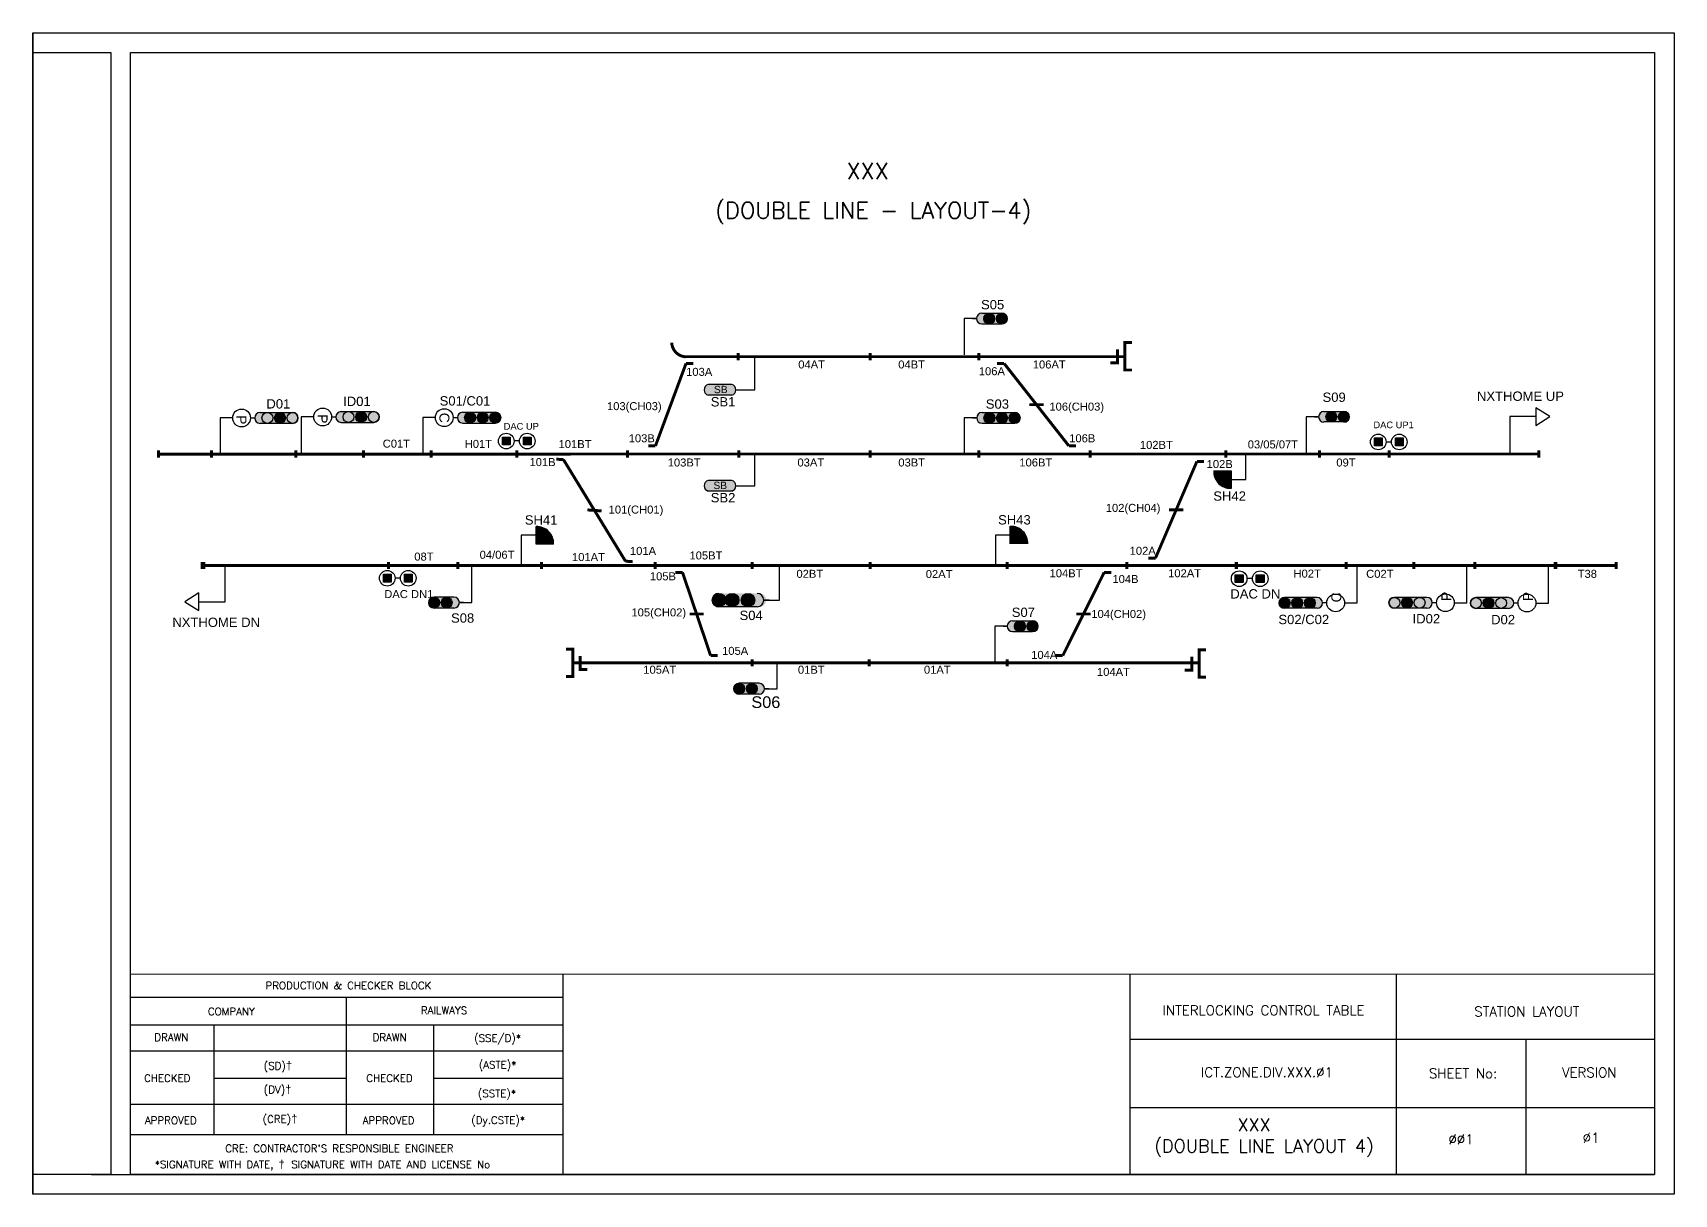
# Model space of a CAD drawing. Header units: inches. Extents: x -19 to 1645, y 43 to 741.
# Drawn here: x 1224.8 to 1644.8, y 440 to 737 of the extents above; entities that cross this region are included whole.
import ezdxf
from ezdxf.enums import TextEntityAlignment as Align

# ---------------------------------------------------------------- set-up
doc = ezdxf.new("R2010")
doc.units = ezdxf.units.IN
doc.header["$MEASUREMENT"] = 0
doc.layers.add('DIM', color=7, linetype='Continuous')
doc.styles.add('ARIAL', font='arial.ttf')
doc.styles.add('ROMANS', font='romans.shx', dxfattribs={"height": 2})

# ---------------------------------------------------------------- blocks, each defined once
blk = doc.blocks.new('A$C1B685902')
at = {"color": 7}
blk.add_line((0, 297), (0, 0), dxfattribs=at)
for points in [[(0, 297), (420, 297), (420, 0), (0, 0)], [(25, 292), (415, 292), (415, 5), (25, 5)]]:
    blk.add_lwpolyline(points, close=True, dxfattribs=at)
blk.add_lwpolyline([(0, 292), (20, 292), (20, 5), (0, 5)], dxfattribs=at)

msp = doc.modelspace()

# ---------------------------------------------------------------- hatches: boundary and pattern name
at = {"true_color": 0x000000}
h = msp.add_hatch(color=18, dxfattribs=at)
h.dxf.hatch_style = 1
h.paths.add_polyline_path([(1467.67, 665.27, 1), (1467.69, 662.51), (1472.78, 662.51, 1), (1472.76, 665.27)])
h = msp.add_hatch(color=1)
h.dxf.hatch_style = 1
h.paths.add_polyline_path([(1470.92, 663.89, 1), (1468.17, 663.89, 1)])
h = msp.add_hatch(color=2)
h.dxf.hatch_style = 1
h.paths.add_polyline_path([(1471.39, 663.89, 1), (1474.15, 663.89, 1)])
h = msp.add_hatch(color=256)
h.dxf.hatch_style = 1
h.paths.add_polyline_path([(1403.65, 644.3, 0.79433), (1403.65, 647.01), (1397.66, 647.01, 0.79433), (1397.66, 644.3)])
h = msp.add_hatch(color=18, dxfattribs=at)
h.dxf.hatch_style = 1
h.paths.add_polyline_path([(1282.95, 639.86, 1), (1282.97, 637.11), (1291.29, 637.11, 1), (1291.27, 639.86)])
h = msp.add_hatch(color=2)
h.dxf.hatch_style = 1
h.paths.add_polyline_path([(1283.45, 638.48, 1), (1286.21, 638.48, 1)])
h.paths.add_polyline_path([(1292.66, 638.48, 1), (1289.9, 638.48, 1)])
h = msp.add_hatch(color=3)
h.dxf.hatch_style = 1
h.paths.add_polyline_path([(1286.68, 638.48, 1), (1289.43, 638.48, 1)])
h = msp.add_hatch(color=18, dxfattribs=at)
h.dxf.hatch_style = 1
h.paths.add_polyline_path([(1303.71, 640.1, 1), (1303.73, 637.35), (1312.05, 637.35, 1), (1312.03, 640.1)])
h = msp.add_hatch(color=2)
h.dxf.hatch_style = 1
h.paths.add_polyline_path([(1304.2, 638.73, 1), (1306.96, 638.73, 1)])
h.paths.add_polyline_path([(1313.42, 638.73, 1), (1310.66, 638.73, 1)])
h = msp.add_hatch(color=3)
h.dxf.hatch_style = 1
h.paths.add_polyline_path([(1307.43, 638.73, 1), (1310.19, 638.73, 1)])
h = msp.add_hatch(color=18, dxfattribs=at)
h.dxf.hatch_style = 1
h.paths.add_polyline_path([(1334.82, 639.93, 1), (1334.84, 637.18), (1343.16, 637.18, 1), (1343.14, 639.93)])
h = msp.add_hatch(color=18, dxfattribs=at)
h.dxf.hatch_style = 1
h.paths.add_polyline_path([(1334.82, 639.93, 1), (1334.84, 637.18), (1343.16, 637.18, 1), (1343.14, 639.93)])
h = msp.add_hatch(color=2)
h.dxf.hatch_style = 1
h.paths.add_polyline_path([(1335.31, 638.56, 1), (1338.07, 638.56, 1)])
h.paths.add_polyline_path([(1344.52, 638.56, 1), (1341.77, 638.56, 1)])
h = msp.add_hatch(color=1)
h.dxf.hatch_style = 1
h.paths.add_polyline_path([(1335.31, 638.56, 1), (1338.07, 638.56, 1)])
h = msp.add_hatch(color=3)
h.dxf.hatch_style = 1
h.paths.add_polyline_path([(1338.54, 638.56, 1), (1341.3, 638.56, 1)])
h = msp.add_hatch(color=2)
h.dxf.hatch_style = 1
h.paths.add_polyline_path([(1338.54, 638.56, 1), (1341.3, 638.56, 1)])
h = msp.add_hatch(color=3)
h.dxf.hatch_style = 1
h.paths.add_polyline_path([(1341.77, 638.56, 1), (1344.52, 638.56, 1)])
h = msp.add_hatch(color=18, dxfattribs=at)
h.dxf.hatch_style = 1
h.paths.add_polyline_path([(1467.71, 639.87, 1), (1467.73, 637.11), (1476.05, 637.11, 1), (1476.03, 639.87)])
h = msp.add_hatch(color=1)
h.dxf.hatch_style = 1
h.paths.add_polyline_path([(1470.96, 638.49, 1), (1468.21, 638.49, 1)])
h = msp.add_hatch(color=2)
h.dxf.hatch_style = 1
h.paths.add_polyline_path([(1471.43, 638.49, 1), (1474.19, 638.49, 1)])
h = msp.add_hatch(color=3)
h.dxf.hatch_style = 1
h.paths.add_polyline_path([(1477.42, 638.49, 1), (1474.66, 638.49, 1)])
h = msp.add_hatch(color=18, dxfattribs=at)
h.dxf.hatch_style = 1
h.paths.add_polyline_path([(1555.2, 640.14, 1), (1555.22, 637.38), (1560.31, 637.38, 1), (1560.29, 640.14)])
h = msp.add_hatch(color=1)
h.dxf.hatch_style = 1
h.paths.add_polyline_path([(1558.46, 638.76, 1), (1555.7, 638.76, 1)])
h = msp.add_hatch(color=3)
h.dxf.hatch_style = 1
h.paths.add_polyline_path([(1558.93, 638.76, 1), (1561.68, 638.76, 1)])
h = msp.add_hatch(color=5)
h.dxf.hatch_style = 1
h.paths.add_polyline_path([(1346.95, 631.56), (1346.95, 633.57), (1344.95, 633.57), (1344.95, 631.56)])
h = msp.add_hatch(color=5)
h.dxf.hatch_style = 1
h.paths.add_polyline_path([(1352.32, 631.56), (1352.32, 633.57), (1350.33, 633.57), (1350.33, 631.56)])
h = msp.add_hatch(color=5)
h.dxf.hatch_style = 1
h.paths.add_polyline_path([(1570.09, 631.35), (1570.09, 633.36), (1568.09, 633.36), (1568.09, 631.35)])
h = msp.add_hatch(color=5)
h.dxf.hatch_style = 1
h.paths.add_polyline_path([(1575.46, 631.35), (1575.46, 633.36), (1573.47, 633.36), (1573.47, 631.35)])
h = msp.add_hatch(color=256)
h.dxf.hatch_style = 1
h.paths.add_polyline_path([(1403.65, 619.78, 0.79433), (1403.65, 622.49), (1397.66, 622.49, 0.79433), (1397.66, 619.78)])
h = msp.add_hatch(color=256)
h.dxf.hatch_style = 1
h.paths.add_polyline_path([(1526.97, 624.96, 0.432111), (1531.44, 620.47), (1531.44, 624.96)])
h = msp.add_hatch(color=2)
h.dxf.hatch_style = 1
h.paths.add_polyline_path([(1529.19, 622.97, 1), (1527.7, 622.97, 1)])
h = msp.add_hatch(color=2)
h.dxf.hatch_style = 1
h.paths.add_polyline_path([(1531.1, 623.46, 1), (1529.6, 623.46, 1)])
h = msp.add_hatch(color=2)
h.dxf.hatch_style = 1
h.paths.add_polyline_path([(1531.1, 621.58, 1), (1529.6, 621.58, 1)])
h = msp.add_hatch(color=256)
h.dxf.hatch_style = 1
h.paths.add_polyline_path([(1358.07, 606.23, 0.432111), (1353.6, 610.72), (1353.6, 606.23)])
h = msp.add_hatch(color=2)
h.dxf.hatch_style = 1
h.paths.add_polyline_path([(1355.44, 609.61, 1), (1353.95, 609.61, 1)])
h = msp.add_hatch(color=256)
h.dxf.hatch_style = 1
h.paths.add_polyline_path([(1479.4, 606.26, 0.432111), (1474.94, 610.76), (1474.94, 606.26)])
h = msp.add_hatch(color=2)
h.dxf.hatch_style = 1
h.paths.add_polyline_path([(1476.78, 609.65, 1), (1475.28, 609.65, 1)])
h = msp.add_hatch(color=2)
h.dxf.hatch_style = 1
h.paths.add_polyline_path([(1355.44, 607.73, 1), (1353.95, 607.73, 1)])
h = msp.add_hatch(color=2)
h.dxf.hatch_style = 1
h.paths.add_polyline_path([(1357.35, 608.21, 1), (1355.85, 608.21, 1)])
h = msp.add_hatch(color=2)
h.dxf.hatch_style = 1
h.paths.add_polyline_path([(1476.78, 607.77, 1), (1475.28, 607.77, 1)])
h = msp.add_hatch(color=2)
h.dxf.hatch_style = 1
h.paths.add_polyline_path([(1478.68, 608.25, 1), (1477.19, 608.25, 1)])
h = msp.add_hatch(color=5)
h.dxf.hatch_style = 1
h.paths.add_polyline_path([(1314.51, 598.49), (1314.51, 596.48), (1316.51, 596.48), (1316.51, 598.49)])
h = msp.add_hatch(color=5)
h.dxf.hatch_style = 1
h.paths.add_polyline_path([(1319.88, 598.49), (1319.88, 596.48), (1321.88, 596.48), (1321.88, 598.49)])
h = msp.add_hatch(color=5)
h.dxf.hatch_style = 1
h.paths.add_polyline_path([(1532.51, 598.37), (1532.51, 596.36), (1534.5, 596.36), (1534.5, 598.37)])
h = msp.add_hatch(color=5)
h.dxf.hatch_style = 1
h.paths.add_polyline_path([(1537.88, 598.37), (1537.88, 596.36), (1539.87, 596.36), (1539.87, 598.37)])
h = msp.add_hatch(color=18, dxfattribs=at)
h.dxf.hatch_style = 1
h.paths.add_polyline_path([(1332.58, 589.87, 1), (1332.56, 592.63), (1327.47, 592.63, 1), (1327.49, 589.87)])
h = msp.add_hatch(color=3)
h.dxf.hatch_style = 1
h.paths.add_polyline_path([(1328.86, 591.25, 1), (1326.1, 591.25, 1)])
h = msp.add_hatch(color=1)
h.dxf.hatch_style = 1
h.paths.add_polyline_path([(1332.08, 591.25, 1), (1329.33, 591.25, 1)])
h = msp.add_hatch(color=18, dxfattribs=at)
h.dxf.hatch_style = 1
h.paths.add_polyline_path([(1400.35, 590.17, -1), (1400.38, 593.62), (1410.78, 593.62, -1), (1410.75, 590.17)])
h = msp.add_hatch(color=3)
h.dxf.hatch_style = 1
h.paths.add_polyline_path([(1402.09, 591.9, 1), (1398.64, 591.9, 1)])
h = msp.add_hatch(color=2)
h.dxf.hatch_style = 1
h.paths.add_polyline_path([(1405.49, 591.9, 1), (1402.04, 591.9, 1)])
h = msp.add_hatch(color=1)
h.dxf.hatch_style = 1
h.paths.add_polyline_path([(1409.52, 591.9, 1), (1406.08, 591.9, 1)])
h = msp.add_hatch(color=18, dxfattribs=at)
h.dxf.hatch_style = 1
h.paths.add_polyline_path([(1553.46, 589.79, 1), (1553.44, 592.54), (1545.12, 592.54, 1), (1545.14, 589.79)])
h = msp.add_hatch(color=2)
h.dxf.hatch_style = 1
h.paths.add_polyline_path([(1552.97, 591.17, 1), (1550.21, 591.17, 1)])
h.paths.add_polyline_path([(1543.76, 591.17, 1), (1546.51, 591.17, 1)])
h = msp.add_hatch(color=18, dxfattribs=at)
h.dxf.hatch_style = 1
h.paths.add_polyline_path([(1553.46, 589.79, 1), (1553.44, 592.54), (1545.12, 592.54, 1), (1545.14, 589.79)])
h = msp.add_hatch(color=3)
h.dxf.hatch_style = 1
h.paths.add_polyline_path([(1546.51, 591.17, 1), (1543.76, 591.17, 1)])
h = msp.add_hatch(color=3)
h.dxf.hatch_style = 1
h.paths.add_polyline_path([(1549.74, 591.17, 1), (1546.98, 591.17, 1)])
h = msp.add_hatch(color=2)
h.dxf.hatch_style = 1
h.paths.add_polyline_path([(1549.74, 591.17, 1), (1546.98, 591.17, 1)])
h = msp.add_hatch(color=1)
h.dxf.hatch_style = 1
h.paths.add_polyline_path([(1552.97, 591.17, 1), (1550.21, 591.17, 1)])
h = msp.add_hatch(color=18, dxfattribs=at)
h.dxf.hatch_style = 1
h.paths.add_polyline_path([(1581.54, 589.84, 1), (1581.52, 592.59), (1573.2, 592.59, 1), (1573.22, 589.84)])
h = msp.add_hatch(color=2)
h.dxf.hatch_style = 1
h.paths.add_polyline_path([(1581.04, 591.22, 1), (1578.29, 591.22, 1)])
h.paths.add_polyline_path([(1571.83, 591.22, 1), (1574.59, 591.22, 1)])
h = msp.add_hatch(color=3)
h.dxf.hatch_style = 1
h.paths.add_polyline_path([(1577.82, 591.22, 1), (1575.06, 591.22, 1)])
h = msp.add_hatch(color=18, dxfattribs=at)
h.dxf.hatch_style = 1
h.paths.add_polyline_path([(1602.42, 589.77, 1), (1602.4, 592.52), (1594.08, 592.52, 1), (1594.1, 589.77)])
h = msp.add_hatch(color=2)
h.dxf.hatch_style = 1
h.paths.add_polyline_path([(1601.92, 591.15, 1), (1599.16, 591.15, 1)])
h.paths.add_polyline_path([(1592.71, 591.15, 1), (1595.47, 591.15, 1)])
h = msp.add_hatch(color=3)
h.dxf.hatch_style = 1
h.paths.add_polyline_path([(1598.69, 591.15, 1), (1595.94, 591.15, 1)])
h = msp.add_hatch(color=18, dxfattribs=at)
h.dxf.hatch_style = 1
h.paths.add_polyline_path([(1475.52, 586.59, 1), (1475.54, 583.83), (1480.64, 583.83, 1), (1480.62, 586.59)])
h = msp.add_hatch(color=1)
h.dxf.hatch_style = 1
h.paths.add_polyline_path([(1478.78, 585.21, 1), (1476.02, 585.21, 1)])
h = msp.add_hatch(color=2)
h.dxf.hatch_style = 1
h.paths.add_polyline_path([(1479.25, 585.21, 1), (1482, 585.21, 1)])
h = msp.add_hatch(color=18, dxfattribs=at)
h.dxf.hatch_style = 1
h.paths.add_polyline_path([(1410.67, 567.85, 1), (1410.64, 570.61), (1405.55, 570.61, 1), (1405.57, 567.85)])
h = msp.add_hatch(color=2)
h.dxf.hatch_style = 1
h.paths.add_polyline_path([(1406.94, 569.23, 1), (1404.19, 569.23, 1)])
h = msp.add_hatch(color=1)
h.dxf.hatch_style = 1
h.paths.add_polyline_path([(1410.17, 569.23, 1), (1407.41, 569.23, 1)])

# ---------------------------------------------------------------- linework, layer by layer
at = {"color": 5}
for p, q in [((1466.3, 663.89), (1463.09, 663.89)), ((1463.09, 663.89), (1463.09, 654.63)), ((1465.23, 663.89), (1466.3, 663.89)), ((1409.57, 645.65), (1409.54, 653.78)), ((1404.73, 645.65), (1409.57, 645.65)), ((1275.94, 638.48), (1272.74, 638.48)), ((1272.74, 638.48), (1272.74, 629.22)), ((1280.51, 638.48), (1281.59, 638.48)), ((1296.7, 638.73), (1293.49, 638.73)), ((1293.49, 638.73), (1293.49, 629.47)), ((1301.27, 638.73), (1302.34, 638.73)), ((1327.81, 638.56), (1324.6, 638.56)), ((1324.6, 638.56), (1324.6, 629.3)), ((1327.81, 638.56), (1324.6, 638.56)), ((1324.6, 638.56), (1324.6, 629.3)), ((1332.38, 638.56), (1333.45, 638.56)), ((1332.38, 638.56), (1333.45, 638.56)), ((1466.34, 638.49), (1463.13, 638.49)), ((1463.13, 638.49), (1463.13, 629.23)), ((1465.27, 638.49), (1466.34, 638.49)), ((1553.83, 638.76), (1550.63, 638.76)), ((1550.63, 638.76), (1550.63, 629.5)), ((1552.76, 638.76), (1553.83, 638.76)), ((1609.44, 638.82), (1602.77, 638.82)), ((1602.77, 638.82), (1602.77, 629.49)), ((1609.44, 641.08), (1609.44, 636.55)), ((1613.01, 638.82), (1609.44, 641.08)), ((1609.44, 636.55), (1613.01, 638.82)), ((1349.34, 632.59), (1347.96, 632.59)), ((1571.09, 632.35), (1572.47, 632.35)), ((1409.57, 621.14), (1409.54, 629.26)), ((1535.24, 622.71), (1535.24, 629.27)), ((1531.44, 622.71), (1535.24, 622.71)), ((1404.73, 621.14), (1409.57, 621.14)), ((1349.81, 608.47), (1349.81, 600.85)), ((1353.6, 608.47), (1349.81, 608.47)), ((1471.14, 608.51), (1471.14, 600.89)), ((1474.94, 608.51), (1471.14, 608.51)), ((1273.99, 591.47), (1273.99, 600.79)), ((1318.89, 597.49), (1317.51, 597.49)), ((1337.16, 591.25), (1337.16, 600.51)), ((1415.86, 591.9), (1415.86, 600.58)), ((1536.88, 597.38), (1535.5, 597.38)), ((1563.68, 591.17), (1563.68, 600.43)), ((1563.68, 591.17), (1563.68, 600.43)), ((1591.76, 591.22), (1591.76, 600.48)), ((1612.63, 591.15), (1612.63, 600.41)), ((1267.31, 593.74), (1263.74, 591.47)), ((1267.31, 589.2), (1267.31, 593.74)), ((1263.74, 591.47), (1267.31, 589.2)), ((1267.31, 591.47), (1273.99, 591.47)), ((1333.95, 591.25), (1337.16, 591.25)), ((1335.02, 591.25), (1333.95, 591.25)), ((1411.85, 591.9), (1415.86, 591.9)), ((1413.19, 591.9), (1411.85, 591.9)), ((1555.9, 591.17), (1554.83, 591.17)), ((1555.9, 591.17), (1554.83, 591.17)), ((1560.47, 591.17), (1563.68, 591.17)), ((1560.47, 591.17), (1563.68, 591.17)), ((1583.98, 591.22), (1582.91, 591.22)), ((1588.55, 591.22), (1591.76, 591.22)), ((1604.86, 591.15), (1603.78, 591.15)), ((1609.43, 591.15), (1612.63, 591.15)), ((1474.16, 585.21), (1470.95, 585.21)), ((1470.95, 585.21), (1470.95, 575.95)), ((1473.08, 585.21), (1474.16, 585.21)), ((1415.24, 569.23), (1415.24, 576.07)), ((1412.03, 569.23), (1415.24, 569.23)), ((1413.11, 569.23), (1412.03, 569.23))]:
    msp.add_line(p, q, dxfattribs=at)
for p, q in [((1467.67, 665.27), (1472.78, 665.27)), ((1467.67, 662.51), (1472.78, 662.51)), ((1403.65, 647.01), (1397.66, 647.01)), ((1403.65, 644.3), (1397.66, 644.3)), ((1282.95, 639.86), (1291.29, 639.86)), ((1303.71, 640.1), (1312.05, 640.1)), ((1334.82, 639.93), (1343.16, 639.93)), ((1334.82, 639.93), (1343.16, 639.93)), ((1467.71, 639.87), (1476.05, 639.87)), ((1555.2, 640.14), (1560.31, 640.14)), ((1282.95, 637.11), (1291.29, 637.11)), ((1303.71, 637.35), (1312.05, 637.35)), ((1334.82, 637.18), (1343.16, 637.18)), ((1334.82, 637.18), (1343.16, 637.18)), ((1467.71, 637.11), (1476.05, 637.11)), ((1555.2, 637.61), (1560.31, 637.61)), ((1403.65, 622.49), (1397.66, 622.49)), ((1526.97, 624.96), (1531.44, 624.96)), ((1531.44, 624.96), (1531.44, 620.47)), ((1403.65, 619.78), (1397.66, 619.78)), ((1353.6, 606.23), (1353.6, 610.72)), ((1474.94, 606.26), (1474.94, 610.76)), ((1358.07, 606.23), (1353.6, 606.23)), ((1332.58, 592.63), (1327.47, 592.63)), ((1553.46, 592.54), (1545.12, 592.54)), ((1553.46, 592.54), (1545.12, 592.54)), ((1581.54, 592.59), (1573.2, 592.59)), ((1602.42, 592.52), (1594.08, 592.52)), ((1332.58, 589.87), (1327.47, 589.87)), ((1410.14, 590.17), (1399.72, 590.17)), ((1553.46, 589.79), (1545.12, 589.79)), ((1553.46, 589.79), (1545.12, 589.79)), ((1581.54, 589.84), (1573.2, 589.84)), ((1602.42, 589.77), (1594.08, 589.77)), ((1475.52, 586.59), (1480.64, 586.59)), ((1475.52, 583.83), (1480.64, 583.83)), ((1410.67, 570.61), (1405.55, 570.61)), ((1410.67, 567.85), (1405.55, 567.85)), ((1249.8, 496.24), (1639.78, 496.32)), ((1360.4, 496.32), (1360.4, 444.97)), ((1283.04, 490.26), (1249.79, 490.26)), ((1360.4, 490.26), (1283.04, 490.26)), ((1305, 490.26), (1305, 455.16)), ((1283.04, 483.22), (1249.79, 483.22)), ((1271.24, 455.17), (1271.24, 483.22)), ((1360.4, 483.21), (1283.04, 483.22)), ((1327.44, 455.16), (1327.44, 483.22)), ((1606.83, 479.59), (1606.83, 444.97)), ((1283.04, 476.55), (1249.79, 476.55)), ((1360.4, 476.55), (1283.04, 476.55)), ((1305, 469.57), (1271.24, 469.57)), ((1291.7, 469.43), (1291.7, 469.43)), ((1360.4, 469.57), (1327.44, 469.57)), ((1283.04, 462.91), (1249.79, 462.91)), ((1360.4, 462.9), (1283.04, 462.91)), ((1283.04, 455.16), (1249.79, 455.17)), ((1360.4, 455.16), (1283.04, 455.16))]:
    msp.add_line(p, q)
at = {"lineweight": -2}
for p, q in [((1505.64, 445.25), (1505.64, 496.32)), ((1505.64, 479.59), (1639.6, 479.59)), ((1505.64, 462.14), (1639.78, 462.14))]:
    msp.add_line(p, q, dxfattribs=at)
at = {"linetype": 'Continuous', "lineweight": -2}
for p, q in [((1573.72, 445.25), (1573.72, 496.32)), ((1239.78, 444.97), (1521.78, 444.97)), ((1239.78, 444.97), (1639.78, 444.97))]:
    msp.add_line(p, q, dxfattribs=at)
at = {"color": 5, "const_width": 0.757}
msp.add_lwpolyline([(1391.79, 654.12, -0.381023), (1388.29, 657.73, -1.188968)], format="xyb", dxfattribs=at)
for points in [[(1405.32, 655.06), (1405.32, 653.25)], [(1439.06, 655.06), (1439.06, 653.25)], [(1466.89, 655.06), (1466.89, 653.25)], [(1502.38, 655.99), (1502.38, 652.18)], [(1506.04, 657.76), (1504.21, 657.76)], [(1504.27, 658.14), (1504.27, 650.36)], [(1391.96, 652.42), (1384.13, 631.33)], [(1391.76, 654.15), (1504.27, 654.15)], [(1391.96, 652.42), (1393.8, 652.42)], [(1473.34, 652.42), (1471.5, 652.42)], [(1473.34, 652.42), (1489.92, 631.33)], [(1502.38, 652.55), (1500.55, 652.55)], [(1506.04, 650.74), (1504.21, 650.74)], [(1479.82, 641.87), (1483.43, 641.87)], [(1256.95, 630.16), (1256.95, 628.35)], [(1270.56, 630.16), (1270.56, 628.35)], [(1292.11, 630.16), (1292.11, 628.35)], [(1309.42, 630.16), (1309.42, 628.35)], [(1326.73, 630.16), (1326.73, 628.35)], [(1348.63, 630.16), (1348.63, 628.35)], [(1377, 630.16), (1377, 628.35)], [(1384.13, 631.33), (1382.29, 631.33)], [(1405.45, 630.16), (1405.45, 628.35)], [(1439.06, 630.16), (1439.06, 628.35)], [(1466.87, 630.16), (1466.87, 628.35)], [(1489.92, 631.33), (1491.75, 631.33)], [(1495.39, 630.16), (1495.39, 628.35)], [(1530.12, 630.16), (1530.12, 628.35)], [(1554.04, 630.16), (1554.04, 628.35)], [(1571.89, 630.16), (1571.89, 628.35)], [(1610.16, 630.16), (1610.16, 628.35)], [(1256.97, 629.25), (1610.16, 629.26)], [(1360.6, 627.81), (1358.78, 627.94)], [(1360.6, 627.81), (1376.46, 601.85)], [(1522.69, 627.37), (1512.09, 602.65)], [(1522.69, 627.37), (1524.52, 627.37)], [(1366.73, 614.96), (1370.33, 614.7)], [(1519.19, 615.01), (1515.58, 615.01)], [(1268.13, 599.82), (1268.13, 601.63)], [(1268.13, 600.73), (1629.99, 600.73)], [(1268.54, 601.63), (1268.54, 599.82)], [(1315.8, 601.64), (1315.8, 599.83)], [(1333.53, 601.64), (1333.53, 599.83)], [(1354.95, 599.82), (1354.95, 601.63)], [(1354.96, 601.64), (1354.96, 599.83)], [(1376.46, 601.85), (1378.29, 601.72)], [(1384.08, 601.64), (1384.08, 599.83)], [(1408.9, 599.81), (1408.9, 601.62)], [(1439.06, 599.82), (1439.06, 601.63)], [(1474.11, 601.64), (1474.11, 599.83)], [(1504.74, 601.64), (1504.74, 599.83)], [(1512.09, 602.65), (1510.26, 602.65)], [(1532.69, 601.64), (1532.69, 599.83)], [(1532.78, 599.82), (1532.78, 601.63)], [(1560.91, 601.63), (1560.91, 599.82)], [(1578.22, 601.63), (1578.22, 599.82)], [(1593.79, 601.63), (1593.79, 599.82)], [(1614.35, 599.82), (1614.35, 601.63)], [(1614.56, 601.63), (1614.56, 599.82)], [(1629.99, 601.63), (1629.99, 599.82)], [(1391.06, 598.96), (1389.23, 598.96)], [(1398.25, 577.71), (1391.06, 598.96)], [(1488.37, 577.71), (1498.95, 598.96)], [(1498.95, 598.96), (1500.79, 598.96)], [(1396.46, 588.34), (1392.85, 588.34)], [(1491.86, 588.34), (1495.47, 588.34)], [(1361.21, 579.34), (1363.04, 579.34)], [(1362.99, 579.72), (1362.99, 571.94)], [(1523.23, 579.57), (1523.23, 571.79)], [(1363.29, 575.83), (1522.84, 575.83)], [(1364.87, 577.57), (1364.87, 573.76)], [(1398.25, 577.71), (1400.09, 577.71)], [(1408.9, 574.97), (1408.9, 576.78)], [(1438.83, 574.93), (1438.83, 576.74)], [(1474.16, 574.93), (1474.16, 576.74)], [(1488.37, 577.71), (1486.54, 577.71)], [(1521.35, 577.42), (1521.35, 573.61)], [(1525.01, 579.19), (1523.18, 579.19)], [(1361.21, 572.32), (1363.04, 572.32)], [(1364.87, 574.14), (1366.7, 574.14)], [(1521.35, 573.98), (1519.52, 573.98)], [(1525.01, 572.17), (1523.18, 572.17)]]:
    msp.add_lwpolyline(points, dxfattribs=at)
at = {"color": 5}
for points in [[(1344.95, 633.57), (1346.95, 633.57), (1346.95, 631.56), (1344.95, 631.56)], [(1350.33, 633.57), (1352.32, 633.57), (1352.32, 631.56), (1350.33, 631.56)], [(1568.09, 633.36), (1570.09, 633.36), (1570.09, 631.35), (1568.09, 631.35)], [(1573.47, 633.36), (1575.46, 633.36), (1575.46, 631.35), (1573.47, 631.35)], [(1316.51, 596.48), (1314.51, 596.48), (1314.51, 598.49), (1316.51, 598.49)], [(1321.88, 596.48), (1319.88, 596.48), (1319.88, 598.49), (1321.88, 598.49)], [(1534.5, 596.36), (1532.51, 596.36), (1532.51, 598.37), (1534.5, 598.37)], [(1539.87, 596.36), (1537.88, 596.36), (1537.88, 598.37), (1539.87, 598.37)]]:
    msp.add_lwpolyline(points, close=True, dxfattribs=at)
at = {"color": 1}
for centre, radius in [((1469.54, 663.89), 1.38), ((1336.69, 638.56), 1.38), ((1469.58, 638.49), 1.38), ((1557.08, 638.76), 1.38), ((1330.71, 591.25), 1.38), ((1407.8, 591.9), 1.72), ((1551.59, 591.17), 1.38), ((1477.4, 585.21), 1.38), ((1408.79, 569.23), 1.38)]:
    msp.add_circle(centre, radius, dxfattribs=at)
at = {"color": 2}
for centre, radius in [((1472.77, 663.89), 1.38), ((1284.83, 638.48), 1.38), ((1291.28, 638.48), 1.38), ((1305.58, 638.73), 1.38), ((1312.04, 638.73), 1.38), ((1336.69, 638.56), 1.38), ((1339.92, 638.56), 1.38), ((1343.15, 638.56), 1.38), ((1472.81, 638.49), 1.38), ((1528.45, 622.97), 0.747), ((1530.35, 623.46), 0.747), ((1530.35, 621.58), 0.747), ((1354.7, 609.61), 0.747), ((1476.03, 609.65), 0.747), ((1354.7, 607.73), 0.747), ((1356.6, 608.21), 0.747), ((1476.03, 607.77), 0.747), ((1477.93, 608.25), 0.747), ((1403.76, 591.9), 1.72), ((1545.13, 591.17), 1.38), ((1548.36, 591.17), 1.38), ((1551.59, 591.17), 1.38), ((1573.21, 591.22), 1.38), ((1579.67, 591.22), 1.38), ((1594.09, 591.15), 1.38), ((1600.54, 591.15), 1.38), ((1480.63, 585.21), 1.38), ((1405.56, 569.23), 1.38)]:
    msp.add_circle(centre, radius, dxfattribs=at)
at = {"color": 5}
for centre, radius in [((1278.23, 638.48), 2.28), ((1298.98, 638.73), 2.28), ((1330.09, 638.56), 2.28), ((1330.09, 638.56), 2.28), ((1345.95, 632.56), 2), ((1351.32, 632.56), 2), ((1569.09, 632.35), 2), ((1574.46, 632.35), 2), ((1315.51, 597.49), 2), ((1320.88, 597.49), 2), ((1533.5, 597.37), 2), ((1538.88, 597.37), 2), ((1558.19, 591.17), 2.28), ((1558.19, 591.17), 2.28), ((1586.27, 591.22), 2.28), ((1607.14, 591.15), 2.28)]:
    msp.add_circle(centre, radius, dxfattribs=at)
at = {"color": 3}
for centre, radius in [((1288.05, 638.48), 1.38), ((1308.81, 638.73), 1.38), ((1339.92, 638.56), 1.38), ((1343.15, 638.56), 1.38), ((1476.04, 638.49), 1.38), ((1560.3, 638.76), 1.38), ((1327.48, 591.25), 1.38), ((1400.37, 591.9), 1.72), ((1545.13, 591.17), 1.38), ((1548.36, 591.17), 1.38), ((1576.44, 591.22), 1.38), ((1597.31, 591.15), 1.38)]:
    msp.add_circle(centre, radius, dxfattribs=at)
for centre, radius, start, end in [((1467.68, 663.89), 1.38, 90.4377, 269.5623), ((1472.77, 663.89), 1.38, 270.4377, 89.5623), ((1397.97, 645.65), 1.39, 103.0777, 256.9223), ((1403.34, 645.65), 1.39, 283.0777, 76.9223), ((1282.96, 638.48), 1.38, 90.4377, 269.5623), ((1291.28, 638.48), 1.38, 270.4377, 89.5623), ((1303.72, 638.73), 1.38, 90.4377, 269.5623), ((1312.04, 638.73), 1.38, 270.4377, 89.5623), ((1334.83, 638.56), 1.38, 90.4377, 269.5623), ((1334.83, 638.56), 1.38, 90.4377, 269.5623), ((1343.15, 638.56), 1.38, 270.4377, 89.5623), ((1343.15, 638.56), 1.38, 270.4377, 89.5623), ((1467.72, 638.49), 1.38, 90.4377, 269.5623), ((1476.04, 638.49), 1.38, 270.4377, 89.5623), ((1555.21, 638.76), 1.38, 90.4377, 269.5623), ((1560.3, 638.76), 1.38, 270.4377, 89.5623), ((1397.97, 621.14), 1.39, 103.0777, 256.9223), ((1403.34, 621.14), 1.39, 283.0777, 76.9223), ((1531.32, 624.82), 4.35, 178.1004, 271.5793), ((1353.72, 606.37), 4.35, 358.1004, 91.5793), ((1475.06, 606.41), 4.35, 358.1004, 91.5793), ((1327.48, 591.25), 1.38, 90.4377, 269.5623), ((1332.57, 591.25), 1.38, 270.4377, 89.5623), ((1400.37, 591.9), 1.72, 90.4377, 269.5623), ((1410.13, 591.9), 1.72, 270.4377, 89.5623), ((1545.13, 591.17), 1.38, 90.4377, 269.5623), ((1545.13, 591.17), 1.38, 90.4377, 269.5623), ((1553.45, 591.17), 1.38, 270.4377, 89.5623), ((1553.45, 591.17), 1.38, 270.4377, 89.5623), ((1573.21, 591.22), 1.38, 90.4377, 269.5623), ((1581.53, 591.22), 1.38, 270.4377, 89.5623), ((1594.09, 591.15), 1.38, 90.4377, 269.5623), ((1602.41, 591.15), 1.38, 270.4377, 89.5623), ((1475.53, 585.21), 1.38, 90.4377, 269.5623), ((1480.63, 585.21), 1.38, 270.4377, 89.5623), ((1405.56, 569.23), 1.38, 90.4377, 269.5623), ((1410.66, 569.23), 1.38, 270.4377, 89.5623)]:
    msp.add_arc(centre, radius, start, end)

# ---------------------------------------------------------------- block references
msp.add_blockref('A$C1B685902', (1224.81, 439.97))

# ---------------------------------------------------------------- texts
at = {"style": 'ROMANS'}
for s, height, p in [('XXX ', 4.204, (1439.89, 701.65)), ('(DOUBLE LINE - LAYOUT-4)', 4.2042, (1439.89, 691.57)), ('PRODUCTION & CHECKER BLOCK', 1.92, (1305.58, 493.32)), ('COMPANY', 1.92, (1275.61, 486.7)), ('RAILWAYS', 1.92, (1330.03, 486.96)), ('DRAWN', 1.92, (1260.26, 480.08)), ('DRAWN', 1.92, (1316.11, 480.08)), ('(SSE/D)*', 1.92, (1343.73, 479.88)), ('CHECKED', 1.92, (1259.21, 469.63)), ('CHECKED', 1.92, (1316.07, 469.63)), ('(ASTE)*', 1.92, (1343.73, 473.05)), ('(SSTE)*', 1.92, (1343.56, 465.72)), ('APPROVED', 1.92, (1260.11, 458.83)), ('APPROVED', 1.92, (1315.85, 458.83)), ('(Dy.CSTE)*', 1.92, (1343.89, 458.9)), ('XXX', 3.3, (1537.29, 457.69)), ('(DOUBLE LINE LAYOUT 4)', 3.3, (1539.85, 452.3)), ("CRE: CONTRACTOR'S RESPONSIBLE ENGINEER", 1.92, (1303.26, 451.67))]:
    msp.add_text(s, height=height, dxfattribs=at).set_placement(p, align=Align.MIDDLE_CENTER)
at = {"lineweight": -2, "style": 'ROMANS'}
for s, p in [('INTERLOCKING CONTROL TABLE', (1539.72, 486.99)), ('STATION LAYOUT', (1607.11, 486.67)), ('ICT.ZONE.DIV.XXX.Ø1', (1540.6, 471.15)), ('SHEET No:', (1590.78, 470.85)), ('VERSION', (1623.08, 471.08)), ('ØØ1 ', (1591.12, 453.99)), ('Ø1', (1623.55, 454.37))]:
    msp.add_text(s, height=2.5, dxfattribs=at).set_placement(p, align=Align.MIDDLE_CENTER)
at = {"char_height": 1.92, "attachment_point": 1, "style": 'ROMANS'}
for s, width, insert in [('(SD){\\fArial|b0|i0|c0|p34;\\H1.08333x;†}', 8.1172, (1283.89, 473.88)), ('(DV){\\fArial|b0|i0|c0|p34;\\H1.08333x;†}', 8.1172, (1283.89, 467.83)), ('(CRE){\\fArial|b0|i0|c0|p34;\\H1.08333x;†}', 8.1172, (1283.6, 460.29)), ('\\pi-5.76,l9.6,t9.6;*SIGNATURE WITH DATE, {\\fArial|b0|i0|c0|p34;\\H1.08333x;†  }SIGNATURE WITH DATE AND LICENSE No', 104.6362, (1252.18, 448.69))]:
    msp.add_mtext_dynamic_manual_height_columns(s, width=width, gutter_width=12.5, heights=[0], dxfattribs=dict(at, insert=insert))
at = {"layer": 'DIM', "color": 5, "line_spacing_factor": 0.9, "style": 'ARIAL'}
for s, insert, char_height, width, attachment_point in [('\\pi3.43409;S05', (1464.01, 668.65), 2.3887, 12.5223, 1), ('\\pi0.83297;103A', (1391.15, 651.29), 2.0475, 8.0389, 1), ('\\pi0.68911;04AT', (1419.99, 653.18), 2.0475, 8.0389, 1), ('\\pi0.68911;04BT', (1445.57, 653.18), 2.0475, 8.0389, 1), ('\\pi0.83297;106A', (1466.04, 651.45), 2.0475, 8.0389, 1), ('\\pi-0.00992;106AT', (1480.7, 653.18), 2.0475, 8.0389, 1), ('\\pi3.19864;ID01', (1301.02, 643.92), 2.3887, 12.5223, 1), ('\\pi0.14915;S01/C01', (1328.76, 644.04), 2.3887, 12.5223, 1), ('103(CH03)', (1371.73, 642.52), 2.047, 8.0389, 1), ('SB1', (1398.28, 641.38), 2.389, 6.6127, 7), ('\\pi3.44305;S03', (1465.22, 643.23), 2.3887, 12.5223, 1), ('\\pi3.44061;S09', (1551.39, 644.97), 2.3887, 12.5223, 1), ('\\pi0.28992;NXTHOME UP', (1594.06, 645.24), 2.3887, 22.4289, 1), ('106(CH03)', (1484.94, 642.4), 2.047, 8.0389, 1), ('\\pi4.31715;DAC UP', (1340.98, 637.19), 1.7063, 17.3529, 1), ('\\pi0.91118;103B', (1376.38, 634.3), 2.0475, 8.0389, 1), ('\\pi0.91118;106B', (1489.09, 634.3), 2.0475, 8.0389, 1), ('\\pi3.82134;DAC UP1', (1564.03, 637.56), 1.7063, 17.3529, 1), ('\\pi0.62207;C01T', (1313.72, 632.93), 2.0475, 8.0389, 1), ('\\pi0.66537;H01T', (1334.66, 632.87), 2.0475, 8.0389, 1), ('\\pi-0.00992;101BT', (1359.35, 632.83), 2.0475, 8.0389, 1), ('\\pi-0.00992;102BT', (1508.1, 632.61), 2.0475, 8.0389, 1), ('\\pi-2.33326;03/05/07T', (1538.02, 632.74), 2.0475, 8.0389, 1), ('\\pi0.91118;101B', (1350.99, 628.22), 2.0475, 8.0389, 1), ('\\pi-0.00992;103BT', (1387.28, 628.11), 2.0475, 8.0389, 1), ('\\pi0.68911;03AT', (1419.78, 628.11), 2.0475, 8.0389, 1), ('\\pi0.68911;03BT', (1445.59, 628.11), 2.0475, 8.0389, 1), ('\\pi-0.00992;106BT', (1477.26, 628.11), 2.0475, 8.0389, 1), ('102B', (1531.85, 625.64), 2.047, 8.0389, 9), ('\\pi1.64303;09T', (1556.72, 628.11), 2.0475, 8.0389, 1), ('SB2', (1398.28, 616.86), 2.389, 6.6127, 7), ('\\pi0.00859;SH42', (1526.87, 619.7), 2.3887, 8.0389, 1), ('\\pi0.22693;SH41', (1350.48, 611.16), 2.3887, 8.0389, 7), ('\\pi-2.76832;101(CH01)', (1374.92, 616.07), 2.0475, 8.0389, 1), ('\\pi-0.00363;SH43', (1471.81, 611.2), 2.3887, 8.0389, 7), ('102(CH04)', (1513.35, 616.5), 2.047, 10.874, 3), ('\\pi0.83297;101A', (1376.77, 605.5), 2.0475, 8.0389, 1), ('102A', (1512.15, 603.45), 2.047, 8.0389, 9), ('\\pi-0.14717;08T', (1322.57, 601.97), 2.0475, 4.4585, 7), ('\\pi-0.34511;04/06T', (1339.49, 602.44), 2.0475, 8.0389, 7), ('\\pi-0.00992;101AT', (1362.78, 601.85), 2.0475, 8.0389, 7), ('\\pi-0.00992;105BT', (1392.85, 602.26), 2.0475, 8.0389, 7), ('\\pi0.91118;105B', (1381.79, 596.93), 2.0475, 8.0389, 7), ('\\pi0.68911;02BT', (1419.52, 597.56), 2.0475, 8.0389, 7), ('\\pi0.68911;02AT', (1452.61, 597.51), 2.0475, 8.0389, 7), ('\\pi-0.00992;104BT', (1484.99, 597.7), 2.0475, 8.0389, 7), ('104B', (1507.75, 596.23), 2.047, 8.0389, 9), ('\\pi-0.00992;102AT', (1515.33, 597.7), 2.0475, 8.0389, 7), ('\\pi0.66537;H02T', (1546.73, 597.62), 2.0475, 8.0389, 7), ('\\pi0.62207;C02T', (1565.37, 597.56), 2.0475, 8.0389, 7), ('\\pi1.65141;T38', (1618.47, 597.56), 2.0475, 8.0389, 7), ('DAC DN1', (1327.29, 592.38), 2.047, 17.3529, 9), ('DAC DN', (1544.03, 592.26), 2.389, 17.3529, 9), ('S08', (1337.76, 586.08), 2.389, 12.5223, 9), ('105(CH02)', (1377.99, 587.11), 2.047, 8.0389, 7), ('S04', (1411.59, 586.76), 2.389, 12.5223, 9), ('\\pi3.44305;S07', (1471.86, 589.97), 2.3887, 12.5223, 1), ('104(CH02)', (1509.65, 586.71), 2.047, 8.0389, 9), ('S02/C02', (1556.52, 585.71), 2.389, 12.5223, 9), ('ID02', (1584.92, 585.9), 2.389, 12.5223, 9), (' NXTHOME DN', (1282.94, 584.99), 2.3887, 24.8863, 9), ('\\pi0.83297;105A', (1400.35, 577.86), 2.0475, 8.0389, 7), ('104A', (1486.96, 576.83), 2.047, 8.0389, 9), ('\\pi-0.00992;105AT', (1381.03, 573.04), 2.0475, 8.0389, 7), ('\\pi0.68911;01BT', (1419.9, 573.04), 2.0475, 8.0389, 7), ('\\pi0.68911;01AT', (1452.15, 573.04), 2.0475, 8.0389, 7), ('\\pi-0.00992;104AT', (1497.12, 572.48), 2.0475, 8.0389, 7), ('S06', (1416.09, 564.26), 2.986, 15.6529, 9)]:
    msp.add_mtext(s, dxfattribs=dict(at, insert=insert, char_height=char_height, width=width, attachment_point=attachment_point))
at = {"layer": 'DIM', "color": 5, "width": 12.5223, "style": 'ARIAL'}
for s, insert, char_height, attachment_point in [('\\pi3.63532;D01', (1280.94, 643.28), 2.3887, 1), ('D02', (1604.09, 585.68), 2.389, 9)]:
    msp.add_mtext(s, dxfattribs=dict(at, insert=insert, char_height=char_height, attachment_point=attachment_point))
at = {"layer": 'DIM', "color": 1, "char_height": 1.877, "width": 3.5238, "attachment_point": 9, "line_spacing_factor": 0.9, "style": 'ARIAL'}
for insert in [(1402.59, 644.79), (1402.46, 620.26)]:
    msp.add_mtext('{\\C2;SB}', dxfattribs=dict(at, insert=insert))
at = {"layer": 'DIM', "color": 5, "width": 5.174, "style": 'ARIAL'}
for s, insert, char_height, attachment_point, rotation in [('\\pi1.61024;P', (1279.47, 640.82), 2.5594, 1, 270), ('\\pi1.61024;P', (1300.23, 641.06), 2.5594, 1, 270), ('\\pi1.45573;C', (1331.4, 641.27), 2.5594, 1, 270), ('C', (1559.67, 593.88), 2.56, 9, 90), ('P', (1587.82, 594.05), 2.56, 9, 90), ('P', (1608.69, 593.98), 2.56, 9, 90)]:
    msp.add_mtext(s, dxfattribs=dict(at, insert=insert, char_height=char_height, attachment_point=attachment_point, rotation=rotation))

doc.saveas('drawing.dxf')
